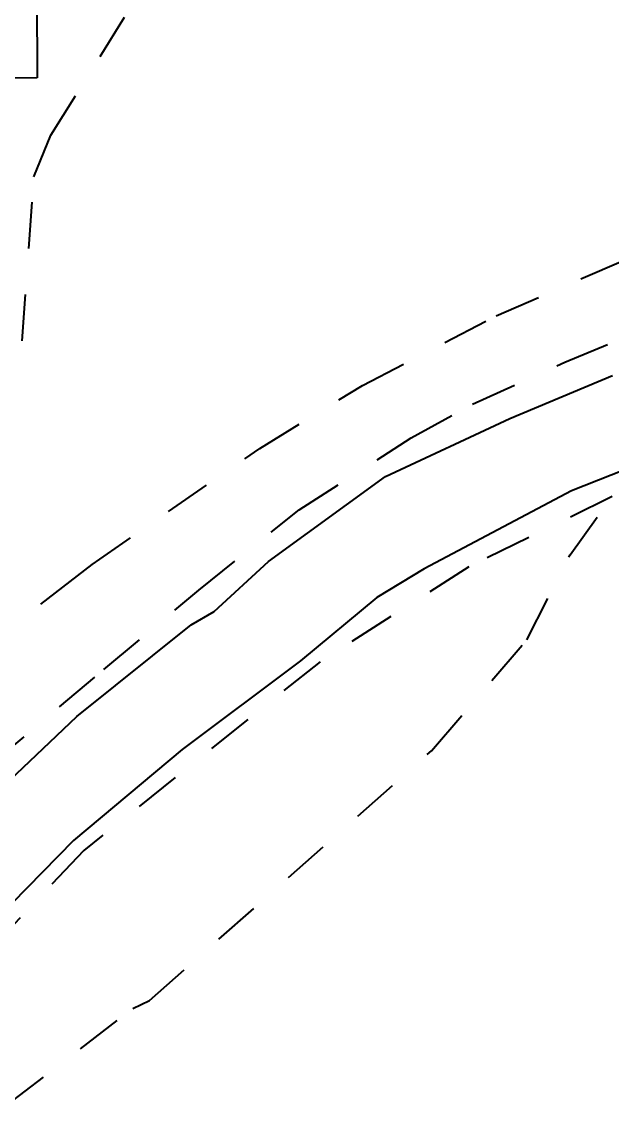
# Model space of a CAD drawing. Header units: metres. Extents: x 625987 to 635197, y 3048449 to 3066446.
# Drawn here: x 634631.077 to 634632.352, y 3063192.287 to 3063194.623 of the extents above; entities that cross this region are included whole.
import ezdxf

# ---------------------------------------------------------------- set-up
doc = ezdxf.new("R2010")
doc.units = ezdxf.units.M
doc.linetypes.add('DASHED', pattern=[0.75, 0.5, -0.25])
doc.layers.add('C-BLDG-TERM', color=253, linetype='Continuous')
doc.layers.add('C-FENC-AIRF-SECU', color=253, linetype='DASHED', lineweight=0)
doc.layers.add('C-ROAD-LAND', color=253, linetype='Continuous', lineweight=9)

msp = doc.modelspace()

# ---------------------------------------------------------------- linework, layer by layer
at = {"layer": 'C-BLDG-TERM', "lineweight": 40}
for p, q in [((634631.1096, 3063194.7323, 24568986.0801), (634631.1106, 3063194.5017, 24568986.0801)), ((634631.1096, 3063194.7323, 24568986.0801), (634631.1106, 3063194.5017, 24568986.0801)), ((634631.1106, 3063194.5017, 24568986.0801), (634631.0328, 3063194.5014, 24568986.0801)), ((634631.1106, 3063194.5017, 24568986.0801), (634631.0328, 3063194.5014, 24568986.0801))]:
    msp.add_line(p, q, dxfattribs=at)
at = {"layer": 'C-FENC-AIRF-SECU', "lineweight": 40, "ltscale": 0.2}
for p, q in [((634631.1402, 3063194.3783, 24568986.0801), (634631.3101, 3063194.65, 24568986.0801)), ((634631.1402, 3063194.3783, 24568986.0801), (634631.3101, 3063194.65, 24568986.0801)), ((634631.1035, 3063194.2882, 24568986.0801), (634631.1402, 3063194.3783, 24568986.0801)), ((634631.1035, 3063194.2882, 24568986.0801), (634631.1402, 3063194.3783, 24568986.0801)), ((634631.078, 3063193.9348, 24568986.0801), (634631.1035, 3063194.2882, 24568986.0801)), ((634631.078, 3063193.9348, 24568986.0801), (634631.1035, 3063194.2882, 24568986.0801)), ((634632.1007, 3063193.9885, 24568986.0801), (634632.458, 3063194.1442, 24568986.0801)), ((634632.1007, 3063193.9885, 24568986.0801), (634632.458, 3063194.1442, 24568986.0801)), ((634631.8124, 3063193.8389, 24568986.0801), (634632.1007, 3063193.9885, 24568986.0801)), ((634631.8124, 3063193.8389, 24568986.0801), (634632.1007, 3063193.9885, 24568986.0801)), ((634632.249, 3063193.889, 24568986.0801), (634632.4884, 3063193.9875, 24568986.0801)), ((634632.249, 3063193.889, 24568986.0801), (634632.4884, 3063193.9875, 24568986.0801)), ((634632.0498, 3063193.7981, 24568986.0801), (634632.249, 3063193.889, 24568986.0801)), ((634632.0498, 3063193.7981, 24568986.0801), (634632.249, 3063193.889, 24568986.0801)), ((634631.5909, 3063193.7029, 24568986.0801), (634631.8124, 3063193.8389, 24568986.0801)), ((634631.5909, 3063193.7029, 24568986.0801), (634631.8124, 3063193.8389, 24568986.0801)), ((634631.9178, 3063193.7257, 24568986.0801), (634632.0498, 3063193.7981, 24568986.0801)), ((634631.9178, 3063193.7257, 24568986.0801), (634632.0498, 3063193.7981, 24568986.0801)), ((634631.6758, 3063193.5707, 24568986.0801), (634631.9178, 3063193.7257, 24568986.0801)), ((634631.6758, 3063193.5707, 24568986.0801), (634631.9178, 3063193.7257, 24568986.0801)), ((634631.2294, 3063193.453, 24568986.0801), (634631.5909, 3063193.7029, 24568986.0801)), ((634631.2294, 3063193.453, 24568986.0801), (634631.5909, 3063193.7029, 24568986.0801)), ((634632.3512, 3063193.599, 24568986.0801), (634632.0422, 3063193.4478, 24568986.0801)), ((634632.3512, 3063193.599, 24568986.0801), (634632.0422, 3063193.4478, 24568986.0801)), ((634632.2604, 3063193.4736, 24568986.0801), (634632.3512, 3063193.599, 24568986.0801)), ((634632.2604, 3063193.4736, 24568986.0801), (634632.3512, 3063193.599, 24568986.0801)), ((634632.3512, 3063193.599, 24568986.0801), (634632.3512, 3063193.599, 24568986.0801)), ((634632.3512, 3063193.599, 24568986.0801), (634632.3512, 3063193.599, 24568986.0801)), ((634631.4594, 3063193.3971, 24568986.0801), (634631.6758, 3063193.5707, 24568986.0801)), ((634631.4594, 3063193.3971, 24568986.0801), (634631.6758, 3063193.5707, 24568986.0801)), ((634632.1675, 3063193.2904, 24568986.0801), (634632.2604, 3063193.4736, 24568986.0801)), ((634632.1675, 3063193.2904, 24568986.0801), (634632.2604, 3063193.4736, 24568986.0801)), ((634631.1658, 3063193.4039, 24568986.0801), (634631.2294, 3063193.453, 24568986.0801)), ((634631.1658, 3063193.4039, 24568986.0801), (634631.2294, 3063193.453, 24568986.0801)), ((634632.0422, 3063193.4478, 24568986.0801), (634631.7213, 3063193.2431, 24568986.0801)), ((634632.0422, 3063193.4478, 24568986.0801), (634631.7213, 3063193.2431, 24568986.0801)), ((634630.9602, 3063193.2448, 24568986.0801), (634631.1658, 3063193.4039, 24568986.0801)), ((634630.9602, 3063193.2448, 24568986.0801), (634631.1658, 3063193.4039, 24568986.0801)), ((634631.2543, 3063193.2261, 24568986.0801), (634631.4594, 3063193.3971, 24568986.0801)), ((634631.2543, 3063193.2261, 24568986.0801), (634631.4594, 3063193.3971, 24568986.0801)), ((634631.9614, 3063193.0511, 24568986.0801), (634632.1675, 3063193.2904, 24568986.0801)), ((634631.9614, 3063193.0511, 24568986.0801), (634632.1675, 3063193.2904, 24568986.0801)), ((634631.7213, 3063193.2431, 24568986.0801), (634631.2113, 3063192.8362, 24568986.0801)), ((634631.7213, 3063193.2431, 24568986.0801), (634631.2113, 3063192.8362, 24568986.0801)), ((634631.0056, 3063193.017, 24568986.0801), (634631.2543, 3063193.2261, 24568986.0801)), ((634631.0056, 3063193.017, 24568986.0801), (634631.2543, 3063193.2261, 24568986.0801)), ((634631.3532, 3063192.5123, 24568986.0801), (634631.9614, 3063193.0511, 24568986.0801)), ((634631.3532, 3063192.5123, 24568986.0801), (634631.9614, 3063193.0511, 24568986.0801)), ((634631.2113, 3063192.8362, 24568986.0801), (634630.7471, 3063192.3468, 24568986.0801)), ((634631.2113, 3063192.8362, 24568986.0801), (634630.7471, 3063192.3468, 24568986.0801)), ((634631.045, 3063192.2866, 24568986.0801), (634631.3172, 3063192.4954, 24568986.0801)), ((634631.045, 3063192.2866, 24568986.0801), (634631.3172, 3063192.4954, 24568986.0801)), ((634631.3172, 3063192.4954, 24568986.0801), (634631.3532, 3063192.5123, 24568986.0801)), ((634631.3172, 3063192.4954, 24568986.0801), (634631.3532, 3063192.5123, 24568986.0801))]:
    msp.add_line(p, q, dxfattribs=at)
at = {"layer": 'C-ROAD-LAND', "lineweight": 40}
for p, q in [((634632.1304, 3063193.7676, 24568986.0801), (634632.3522, 3063193.8599, 24568986.0801)), ((634632.1304, 3063193.7676, 24568986.0801), (634632.3522, 3063193.8599, 24568986.0801)), ((634631.8623, 3063193.6422, 24568986.0801), (634632.1304, 3063193.7676, 24568986.0801)), ((634631.8623, 3063193.6422, 24568986.0801), (634632.1304, 3063193.7676, 24568986.0801)), ((634632.6251, 3063193.7555, 24568986.0801), (634632.2636, 3063193.6112, 24568986.0801)), ((634632.6251, 3063193.7555, 24568986.0801), (634632.2636, 3063193.6112, 24568986.0801)), ((634631.6096, 3063193.4591, 24568986.0801), (634631.8623, 3063193.6422, 24568986.0801)), ((634631.6096, 3063193.4591, 24568986.0801), (634631.8623, 3063193.6422, 24568986.0801)), ((634632.2636, 3063193.6112, 24568986.0801), (634631.946, 3063193.4437, 24568986.0801)), ((634632.2636, 3063193.6112, 24568986.0801), (634631.946, 3063193.4437, 24568986.0801)), ((634631.4927, 3063193.3516, 24568986.0801), (634631.6096, 3063193.4591, 24568986.0801)), ((634631.4927, 3063193.3516, 24568986.0801), (634631.6096, 3063193.4591, 24568986.0801)), ((634631.946, 3063193.4437, 24568986.0801), (634631.8432, 3063193.3813, 24568986.0801)), ((634631.946, 3063193.4437, 24568986.0801), (634631.8432, 3063193.3813, 24568986.0801)), ((634631.8432, 3063193.3813, 24568986.0801), (634631.6786, 3063193.2451, 24568986.0801)), ((634631.8432, 3063193.3813, 24568986.0801), (634631.6786, 3063193.2451, 24568986.0801)), ((634631.4428, 3063193.3223, 24568986.0801), (634631.4927, 3063193.3516, 24568986.0801)), ((634631.4428, 3063193.3223, 24568986.0801), (634631.4927, 3063193.3516, 24568986.0801)), ((634631.196, 3063193.1248, 24568986.0801), (634631.4428, 3063193.3223, 24568986.0801)), ((634631.196, 3063193.1248, 24568986.0801), (634631.4428, 3063193.3223, 24568986.0801)), ((634631.6786, 3063193.2451, 24568986.0801), (634631.4234, 3063193.0535, 24568986.0801)), ((634631.6786, 3063193.2451, 24568986.0801), (634631.4234, 3063193.0535, 24568986.0801)), ((634630.9984, 3063192.9374, 24568986.0801), (634631.196, 3063193.1248, 24568986.0801)), ((634630.9984, 3063192.9374, 24568986.0801), (634631.196, 3063193.1248, 24568986.0801)), ((634631.4234, 3063193.0535, 24568986.0801), (634631.1888, 3063192.8577, 24568986.0801)), ((634631.4234, 3063193.0535, 24568986.0801), (634631.1888, 3063192.8577, 24568986.0801)), ((634631.1888, 3063192.8577, 24568986.0801), (634630.9498, 3063192.6138, 24568986.0801)), ((634631.1888, 3063192.8577, 24568986.0801), (634630.9498, 3063192.6138, 24568986.0801))]:
    msp.add_line(p, q, dxfattribs=at)

doc.saveas('drawing.dxf')
